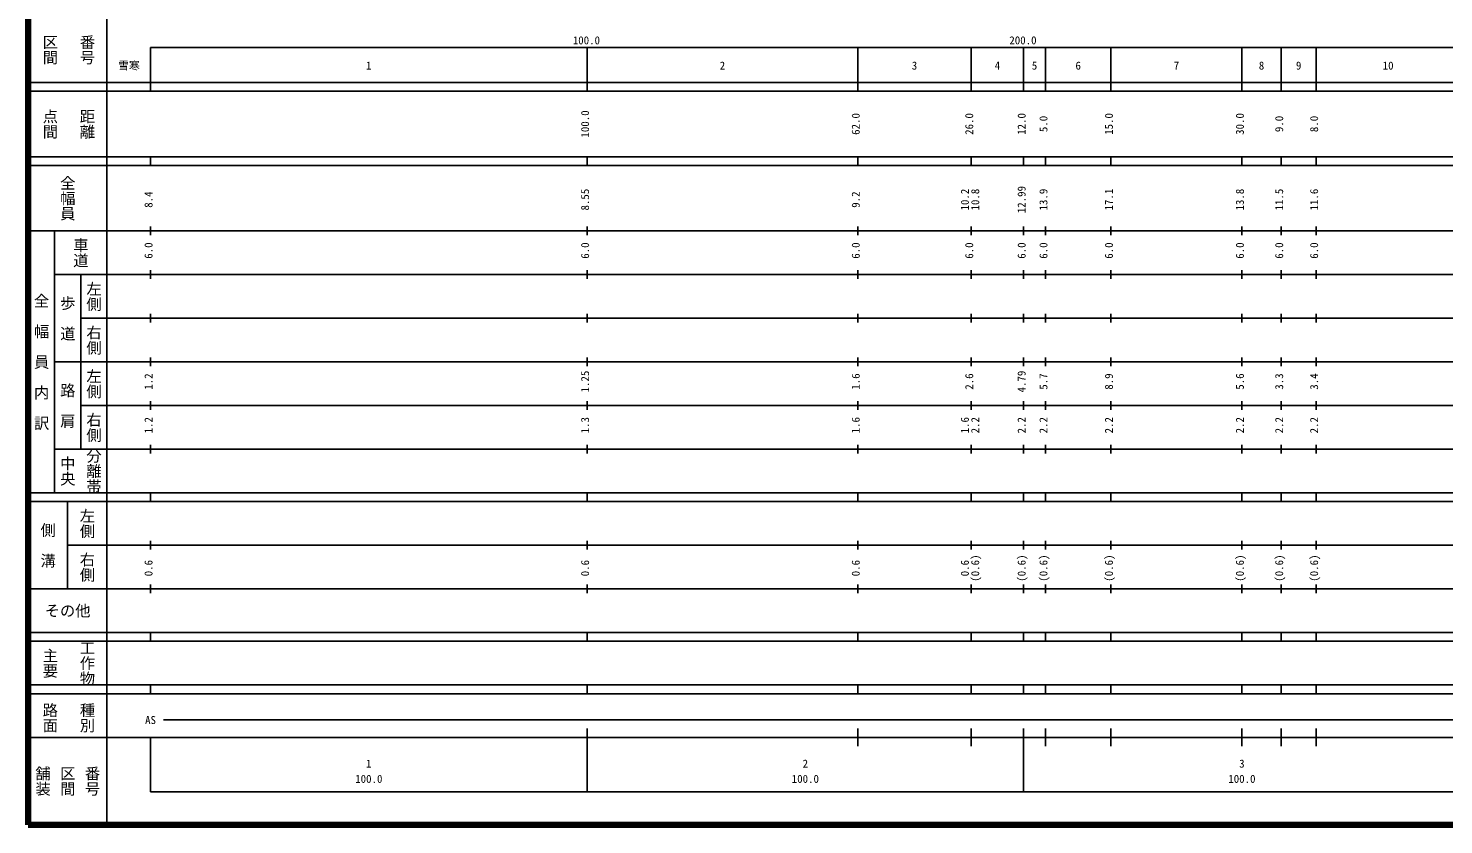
# Model space of a CAD drawing. Units: millimetres on the paper, enlarged 1000 times. Extents: x 40000 to 680000, y 20000 to 380000.
# Drawn here: x 40000 to 364225, y 20000 to 202409 of the extents above; entities that cross this region are included whole.
import ezdxf
from ezdxf.enums import TextEntityAlignment as Align

# ---------------------------------------------------------------- set-up
doc = ezdxf.new("R2010")
doc.units = ezdxf.units.MM
doc.header["$LTSCALE"] = 1000
doc.layers.add('M-TTL', color=2, linetype='Continuous', lineweight=140)
doc.layers.add('M-TTL-BAND', color=7, linetype='Continuous', lineweight=25)
doc.styles.add('@ＭＳ ゴシック', font='')
doc.styles.add('ＭＳ ゴシック', font='')
doc.styles.get('@ＭＳ ゴシック').set_extended_font_data('@MS Gothic')
doc.styles.get('ＭＳ ゴシック').set_extended_font_data('MS Gothic')

msp = doc.modelspace()

# ---------------------------------------------------------------- linework, layer by layer
at = {"layer": 'M-TTL'}
for p, q in [((40000, 380000), (40000, 20000)), ((40000, 20000), (680000, 20000))]:
    msp.add_line(p, q, dxfattribs=at)
at = {"layer": 'M-TTL-BAND'}
for p, q in [((58000, 370000), (58000, 20000)), ((68000, 198000), (579000, 198000)), ((68000, 198000), (68000, 188000)), ((168000, 188000), (168000, 198000)), ((230000, 188000), (230000, 198000)), ((256000, 188000), (256000, 198000)), ((268000, 188000), (268000, 198000)), ((273000, 188000), (273000, 198000)), ((288000, 188000), (288000, 198000)), ((318000, 188000), (318000, 198000)), ((327000, 188000), (327000, 198000)), ((335000, 188000), (335000, 198000)), ((40000, 190000), (579000, 190000)), ((40000, 188000), (579000, 188000)), ((40000, 173000), (579000, 173000)), ((68000, 171000), (68000, 173000)), ((168000, 171000), (168000, 173000)), ((230000, 171000), (230000, 173000)), ((256000, 171000), (256000, 173000)), ((268000, 171000), (268000, 173000)), ((273000, 171000), (273000, 173000)), ((288000, 171000), (288000, 173000)), ((318000, 171000), (318000, 173000)), ((327000, 171000), (327000, 173000)), ((335000, 171000), (335000, 173000)), ((40000, 171000), (579000, 171000)), ((40000, 156000), (579000, 156000)), ((46000, 96000), (46000, 156000)), ((68000, 155000), (68000, 157000)), ((168000, 155000), (168000, 157000)), ((230000, 155000), (230000, 157000)), ((256000, 155000), (256000, 157000)), ((268000, 155000), (268000, 157000)), ((273000, 155000), (273000, 157000)), ((288000, 155000), (288000, 157000)), ((318000, 155000), (318000, 157000)), ((327000, 155000), (327000, 157000)), ((335000, 155000), (335000, 157000)), ((46000, 146000), (579000, 146000)), ((52000, 146000), (52000, 106000)), ((68000, 145000), (68000, 147000)), ((168000, 145000), (168000, 147000)), ((230000, 145000), (230000, 147000)), ((256000, 145000), (256000, 147000)), ((268000, 145000), (268000, 147000)), ((273000, 145000), (273000, 147000)), ((288000, 145000), (288000, 147000)), ((318000, 145000), (318000, 147000)), ((327000, 145000), (327000, 147000)), ((335000, 145000), (335000, 147000)), ((68000, 135000), (68000, 137000)), ((168000, 135000), (168000, 137000)), ((230000, 135000), (230000, 137000)), ((256000, 135000), (256000, 137000)), ((268000, 135000), (268000, 137000)), ((273000, 135000), (273000, 137000)), ((288000, 135000), (288000, 137000)), ((318000, 135000), (318000, 137000)), ((327000, 135000), (327000, 137000)), ((335000, 135000), (335000, 137000)), ((52000, 136000), (579000, 136000)), ((68000, 125000), (68000, 127000)), ((168000, 125000), (168000, 127000)), ((230000, 125000), (230000, 127000)), ((256000, 125000), (256000, 127000)), ((268000, 125000), (268000, 127000)), ((273000, 125000), (273000, 127000)), ((288000, 125000), (288000, 127000)), ((318000, 125000), (318000, 127000)), ((327000, 125000), (327000, 127000)), ((335000, 125000), (335000, 127000)), ((46000, 126000), (579000, 126000)), ((68000, 115000), (68000, 117000)), ((168000, 115000), (168000, 117000)), ((230000, 115000), (230000, 117000)), ((256000, 115000), (256000, 117000)), ((268000, 115000), (268000, 117000)), ((273000, 115000), (273000, 117000)), ((288000, 115000), (288000, 117000)), ((318000, 115000), (318000, 117000)), ((327000, 115000), (327000, 117000)), ((335000, 115000), (335000, 117000)), ((52000, 116000), (579000, 116000)), ((68000, 105000), (68000, 107000)), ((168000, 105000), (168000, 107000)), ((230000, 105000), (230000, 107000)), ((256000, 105000), (256000, 107000)), ((268000, 105000), (268000, 107000)), ((273000, 105000), (273000, 107000)), ((288000, 105000), (288000, 107000)), ((318000, 105000), (318000, 107000)), ((327000, 105000), (327000, 107000)), ((335000, 105000), (335000, 107000)), ((46000, 106000), (579000, 106000)), ((40000, 96000), (579000, 96000)), ((68000, 94000), (68000, 96000)), ((168000, 94000), (168000, 96000)), ((230000, 94000), (230000, 96000)), ((256000, 94000), (256000, 96000)), ((268000, 94000), (268000, 96000)), ((273000, 94000), (273000, 96000)), ((288000, 94000), (288000, 96000)), ((318000, 94000), (318000, 96000)), ((327000, 94000), (327000, 96000)), ((335000, 94000), (335000, 96000)), ((40000, 94000), (579000, 94000)), ((49000, 94000), (49000, 74000)), ((68000, 83000), (68000, 85000)), ((168000, 83000), (168000, 85000)), ((230000, 83000), (230000, 85000)), ((256000, 83000), (256000, 85000)), ((268000, 83000), (268000, 85000)), ((273000, 83000), (273000, 85000)), ((288000, 83000), (288000, 85000)), ((318000, 83000), (318000, 85000)), ((327000, 83000), (327000, 85000)), ((335000, 83000), (335000, 85000)), ((49000, 84000), (579000, 84000)), ((68000, 73000), (68000, 75000)), ((168000, 73000), (168000, 75000)), ((230000, 73000), (230000, 75000)), ((256000, 73000), (256000, 75000)), ((268000, 73000), (268000, 75000)), ((273000, 73000), (273000, 75000)), ((288000, 73000), (288000, 75000)), ((318000, 73000), (318000, 75000)), ((327000, 73000), (327000, 75000)), ((335000, 73000), (335000, 75000)), ((40000, 74000), (579000, 74000)), ((40000, 64000), (579000, 64000)), ((40000, 62000), (579000, 62000)), ((68000, 62000), (68000, 64000)), ((168000, 62000), (168000, 64000)), ((230000, 62000), (230000, 64000)), ((256000, 62000), (256000, 64000)), ((268000, 62000), (268000, 64000)), ((273000, 62000), (273000, 64000)), ((288000, 62000), (288000, 64000)), ((318000, 62000), (318000, 64000)), ((327000, 62000), (327000, 64000)), ((335000, 62000), (335000, 64000)), ((40000, 52000), (579000, 52000)), ((68000, 50000), (68000, 52000)), ((168000, 50000), (168000, 52000)), ((230000, 50000), (230000, 52000)), ((256000, 50000), (256000, 52000)), ((268000, 50000), (268000, 52000)), ((273000, 50000), (273000, 52000)), ((288000, 50000), (288000, 52000)), ((318000, 50000), (318000, 52000)), ((327000, 50000), (327000, 52000)), ((335000, 50000), (335000, 52000)), ((40000, 50000), (579000, 50000)), ((71000, 44000), (565000, 44000)), ((40000, 40000), (579000, 40000)), ((68000, 40000), (68000, 27500)), ((168000, 27500), (168000, 42000)), ((230000, 38000), (230000, 42000)), ((256000, 38000), (256000, 42000)), ((268000, 27500), (268000, 42000)), ((273000, 38000), (273000, 42000)), ((288000, 38000), (288000, 42000)), ((318000, 38000), (318000, 42000)), ((327000, 38000), (327000, 42000)), ((335000, 38000), (335000, 42000)), ((68000, 27500), (579000, 27500))]:
    msp.add_line(p, q, dxfattribs=at)

# ---------------------------------------------------------------- texts
at = {"layer": 'M-TTL-BAND', "style": '@ＭＳ ゴシック'}
for s, p in [('区間', (45000, 197500)), ('番号', (53500, 197500)), ('点間', (45000, 180500)), ('距離', (53500, 180500)), ('全幅員', (49000, 163500)), ('車道', (52000, 151000)), ('左側', (55000, 141000)), ('全\u3000幅\u3000員\u3000内\u3000訳', (43000, 126000)), ('歩\u3000道', (49000, 136000)), ('右側', (55000, 131000)), ('左側', (55000, 121000)), ('路\u3000肩', (49000, 116000)), ('右側', (55000, 111000)), ('中央', (49000, 101000)), ('分離帯', (55000, 101000)), ('左側', (53500, 89000)), ('側\u3000溝', (44500, 84000)), ('右側', (53500, 79000)), ('工作物', (53500, 57000)), ('主要', (45000, 57000)), ('路面', (45000, 44500)), ('種別', (53500, 44500)), ('舗装', (43333, 30000)), ('区間', (49000, 30000)), ('番号', (54667, 30000))]:
    msp.add_text(s, height=2566, rotation=270, dxfattribs=at).set_placement(p, align=Align.MIDDLE_CENTER)
at = {"layer": 'M-TTL-BAND', "style": 'ＭＳ ゴシック'}
for s, p in [('100.0', (167844, 198195)), ('200.0', (267844, 198195)), ('雪寒', (63060, 192405)), ('1', (118000, 192405)), ('2', (199000, 192405)), ('3', (243000, 192405)), ('4', (262000, 192405)), ('5', (270500, 192405)), ('6', (280500, 192405)), ('7', (303000, 192405)), ('8', (322500, 192405)), ('9', (331000, 192405)), ('10', (351500, 192405)), ('AS', (68000, 42500)), ('1', (118000, 32523)), ('2', (218000, 32523)), ('3', (318000, 32523)), ('100.0', (118000, 29033)), ('100.0', (218000, 29033)), ('100.0', (318000, 29033))]:
    msp.add_text(s, height=1833, dxfattribs=at).set_placement(p, align=Align.BOTTOM_CENTER)
for s, p in [('100.0', (169000, 180500)), ('62.0', (231000, 180500)), ('26.0', (257000, 180500)), ('12.0', (269000, 180500)), ('5.0', (274000, 180500)), ('15.0', (289000, 180500)), ('30.0', (319000, 180500)), ('9.0', (328000, 180500)), ('8.0', (336000, 180500)), ('8.55', (169000, 163174)), ('10.2', (256000, 163174)), ('10.8', (258370, 163174)), ('12.99', (269000, 163174)), ('13.9', (274000, 163174)), ('17.1', (289000, 163174)), ('13.8', (319000, 163174)), ('11.5', (328000, 163174)), ('11.6', (336000, 163174)), ('8.4', (69000, 163174)), ('9.2', (231000, 163174)), ('6.0', (69000, 151500)), ('6.0', (169000, 151500)), ('6.0', (231000, 151500)), ('6.0', (257000, 151500)), ('6.0', (269000, 151500)), ('6.0', (274000, 151500)), ('6.0', (289000, 151500)), ('6.0', (319000, 151500)), ('6.0', (328000, 151500)), ('6.0', (336000, 151500)), ('1.2', (69000, 121500)), ('1.25', (169000, 121500)), ('1.6', (231000, 121500)), ('2.6', (257000, 121500)), ('4.79', (269000, 121500)), ('5.7', (274000, 121500)), ('8.9', (289000, 121500)), ('5.6', (319000, 121500)), ('3.3', (328000, 121500)), ('3.4', (336000, 121500)), ('1.2', (69000, 111500)), ('1.3', (169000, 111500)), ('1.6', (231000, 111500)), ('1.6', (256000, 111500)), ('2.2', (258370, 111500)), ('2.2', (269000, 111500)), ('2.2', (274000, 111500)), ('2.2', (289000, 111500)), ('2.2', (319000, 111500)), ('2.2', (328000, 111500)), ('2.2', (336000, 111500)), ('(0.6)', (258370, 78764)), ('(0.6)', (269000, 78764)), ('(0.6)', (274000, 78764)), ('(0.6)', (289000, 78764)), ('(0.6)', (319000, 78764)), ('(0.6)', (328000, 78764)), ('(0.6)', (336000, 78764)), ('0.6', (69000, 78764)), ('0.6', (169000, 78764)), ('0.6', (231000, 78764)), ('0.6', (256000, 78764))]:
    msp.add_text(s, height=1833, rotation=90, dxfattribs=at).set_placement(p, align=Align.BOTTOM_CENTER)
msp.add_text('その他', height=2566, dxfattribs=at).set_placement((49000, 69000), align=Align.MIDDLE_CENTER)

doc.saveas('drawing.dxf')
